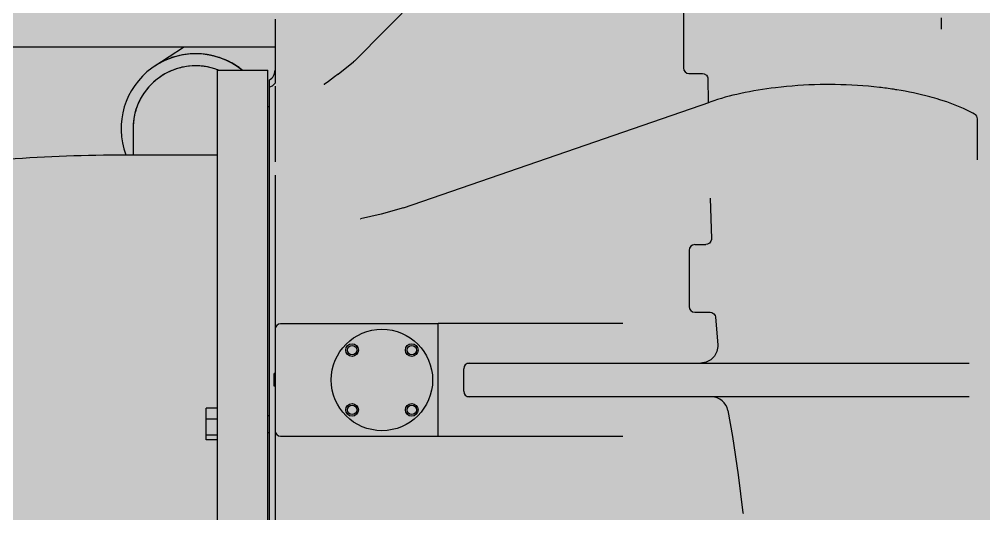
# Model space of a CAD drawing. Header units: millimetres. Extents: x -18489 to 17339, y -1599 to 10961.
# Drawn here: x -14660.3 to -14551.6, y 2490.7 to 2546.4 of the extents above; entities that cross this region are included whole.
import ezdxf

# ---------------------------------------------------------------- set-up
doc = ezdxf.new("R2010")
doc.units = ezdxf.units.MM
for name, color, linetype in [('188K-SM-03-F10-MECH-EQ-Y2257103$0$0 Xref', 8, 'Continuous'), ('188K-SM-03-F10-MECH-EQ-Y2257103$0$M-EQU-FOUNDATION', 8, 'Continuous'), ('188K-SM-03-F10-MECH-EQ-Y2257103$0$Micron CUP L10 HVAC EQU$0$M-MECH-EQU', 136, 'Continuous'), ('188K-SM-03-F10-MECH-EQ-Y2257103$0$Micron CUP L10 HVAC EQU$0$M-PHASE1 AREA', 252, 'Continuous')]:
    doc.layers.add(name, color=color, linetype=linetype)

# ---------------------------------------------------------------- blocks, each defined once
blk = doc.blocks.new('188K-SM-03-F10-MECH-EQ-Y2257103$0$Micron CUP L10 HVAC EQU$0$A$C0c53ceb0')
at = {"layer": '188K-SM-03-F10-MECH-EQ-Y2257103$0$Micron CUP L10 HVAC EQU$0$M-PHASE1 AREA'}
for p, q in [((15206.23887, 16242.37058), (15491.29901, 16530.7576)), ((15577.03045, 16298.30742), (15577.03045, 16234.87425)), ((15116.77802, 16289.65258), (15116.77802, 16217.7426)), ((15868.12983, 16278.66907), (15868.14485, 16291.21307)), ((15116.77802, 16258.21766), (13821.13326, 16258.21766)), ((14981.39395, 16237.07827), (15013.67009, 16258.21766)), ((15187.82522, 16227.96709), (15205.33776, 16241.57093)), ((15206.23902, 16242.37072), (15205.33784, 16241.57098)), ((15051.75687, 16232.33492), (15108.84673, 16232.33492)), ((15051.75687, 15534.56999), (15051.75687, 16232.33485)), ((15108.84673, 15534.56999), (15108.84673, 16232.33485)), ((15110.42127, 15545.57249), (15110.42127, 16221.3364)), ((15176.8641, 16219.56421), (15172.32224, 16216.11726)), ((15183.79171, 16224.85386), (15176.8641, 16219.56421)), ((15187.82522, 16227.96709), (15183.79171, 16224.85386)), ((15583.37377, 16228.53093), (15598.6547, 16228.53093)), ((15598.65657, 16228.53229), (15600.51124, 16228.24298)), ((15600.51124, 16228.24298), (15603.00422, 16226.70651)), ((15603.00422, 16226.70651), (15604.25397, 16224.78315)), ((15604.25397, 16224.78315), (15604.53125, 16223.73323)), ((15604.53125, 16223.73323), (15604.54121, 16223.64996)), ((15604.54071, 16223.65455), (15605.02893, 16195.7828)), ((15113.40444, 16214.39421), (15110.42127, 16213.0994)), ((15113.86224, 16214.65973), (15113.40444, 16214.39421)), ((15114.42842, 16215.03985), (15113.84207, 16214.64728)), ((15116.36337, 16216.87961), (15114.42842, 16215.03985)), ((15116.77662, 16217.72537), (15116.36337, 16216.87961)), ((15116.77808, 16217.77797), (15116.77662, 16217.72537)), ((15116.77802, 16214.30796), (15116.77802, 16129.08796)), ((15172.3223, 16216.11728), (15172.0929, 16215.95372)), ((15110.43506, 16191.12833), (15108.84673, 16191.12833)), ((15261.49059, 16077.4099), (15606.95229, 16196.44553)), ((15908.56957, 16131.41745), (15908.56957, 16177.38721)), ((14956.78682, 16166.675), (14956.78682, 16137.18516)), ((14948.14745, 16137.17185), (14954.77829, 16137.18516)), ((14954.77829, 16137.18516), (15051.75687, 16137.18516)), ((15116.77802, 16114.2195), (15116.77802, 15940.54431)), ((15607.18265, 16088.13635), (15608.66361, 16042.40386)), ((15236.45826, 16070.03751), (15213.29103, 16065.02708)), ((15261.48948, 16077.40968), (15236.45826, 16070.03751)), ((15213.29063, 16065.02701), (15213.30071, 16065.02887)), ((15589.89201, 16035.9478), (15602.36363, 16035.9478)), ((15604.288, 16036.24799), (15602.3633, 16035.94771)), ((15606.65489, 16037.62881), (15604.288, 16036.24799)), ((15608.12781, 16039.68209), (15606.65489, 16037.62881)), ((15608.6435, 16041.65169), (15608.12781, 16039.68209)), ((15608.66376, 16042.40121), (15608.6435, 16041.65169)), ((15608.6627, 16042.42751), (15608.66282, 16042.42448)), ((15583.54869, 16029.60449), (15583.54869, 15966.17131)), ((15589.89201, 15959.82799), (15607.16134, 15959.82799)), ((15607.16185, 15959.82953), (15609.19995, 15959.49068)), ((15609.19995, 15959.49068), (15611.54646, 15958.05221)), ((15611.54646, 15958.05221), (15612.89848, 15956.12016)), ((15612.89848, 15956.12016), (15613.35534, 15954.56973)), ((15613.35534, 15954.56973), (15613.40258, 15954.14723)), ((15613.40278, 15954.14293), (15615.8309, 15923.13972)), ((15613.40288, 15954.14149), (15613.40308, 15954.13875)), ((15116.85974, 15940.54431), (15116.85974, 15826.36459)), ((15300.7208, 15946.8059), (15123.12133, 15946.8059)), ((15508.97384, 15946.88762), (15300.7208, 15946.88762)), ((15300.7208, 15820.10299), (15300.7208, 15946.8059)), ((15614.91616, 15915.46261), (15612.16422, 15910.18635)), ((15615.9035, 15921.32856), (15614.91616, 15915.46261)), ((15615.83478, 15923.14082), (15615.9035, 15921.32856)), ((15607.92244, 15906.02208), (15602.61775, 15903.37455)), ((15612.16422, 15910.18635), (15607.92244, 15906.02208)), ((15329.40603, 15870.76781), (15329.40603, 15896.14108)), ((15333.1901, 15902.4844), (15899.27467, 15902.4844)), ((15602.61775, 15903.37455), (15596.87572, 15902.4876)), ((15116.77802, 15890.59702), (15115.76309, 15890.59702)), ((15115.76309, 15876.31191), (15115.76309, 15890.59698)), ((15116.77802, 15876.31187), (15115.76309, 15876.31187)), ((15899.27477, 15864.42449), (15333.19014, 15864.42449)), ((15039.07024, 15816.09382), (15039.07024, 15851.76637)), ((15051.75687, 15851.76637), (15039.07024, 15851.76637)), ((15051.75687, 15839.25853), (15039.07024, 15839.25853)), ((15108.84673, 15843.44507), (15110.42127, 15843.44507)), ((15627.28642, 15849.04881), (15632.49682, 15819.64922)), ((15051.75687, 15821.42226), (15039.07024, 15821.42226)), ((15108.84673, 15824.41512), (15110.42127, 15824.41512)), ((15116.77802, 15826.36459), (15116.77802, 15477.25689)), ((15123.12133, 15820.10299), (15300.7208, 15820.10299)), ((15300.7208, 15820.02127), (15508.97384, 15820.02127)), ((15632.49682, 15819.64922), (15638.68852, 15776.66846)), ((15051.75687, 15816.09382), (15039.07024, 15816.09382)), ((15638.68852, 15776.66846), (15644.20252, 15734.01287)), ((15644.20173, 15734.02097), (15644.24878, 15733.59473)), ((15644.24878, 15733.59473), (15644.28761, 15732.89881))]:
    blk.add_line(p, q, dxfattribs=at)
for centre, radius in [((15237.28763, 15883.45445), 57.08986), ((15203.6471, 15917.09497), 7.12989), ((15203.6471, 15917.09497), 5.32839), ((15270.92815, 15917.09497), 7.12989), ((15270.92815, 15917.09497), 5.32839), ((15203.6471, 15849.81392), 7.12989), ((15203.6471, 15849.81392), 5.32839), ((15270.92815, 15849.81392), 7.12989), ((15270.92815, 15849.81392), 5.32839)]:
    blk.add_circle(centre, radius, dxfattribs=at)
for centre, radius, start, end in [((15027.36257, 16166.71405), 84.04896, 51.45713016, 200.57758149), ((15027.56759, 16166.54629), 84.30262, 111.09416367, 118.82928079), ((15027.51201, 16166.6712), 84.16607, 107.82059027, 111.08946635), ((15027.55537, 16166.53456), 84.30942, 103.28786319, 107.82022417), ((15027.52714, 16166.64079), 84.19955, 99.42047787, 103.28578451), ((15027.54881, 16166.50394), 84.33811, 95.53346404, 99.41978337), ((15027.53661, 16166.61292), 84.22845, 91.28185913, 95.53235012), ((15027.53679, 16166.5418), 84.29956, 90.12045476, 91.28089915), ((15027.53679, 16166.49956), 84.3418, 87.99529832, 90.12039383), ((15027.53939, 16166.58367), 84.25765, 83.26302024, 87.99506436), ((15027.532, 16166.54779), 84.29415, 81.23656794, 83.26089795), ((15027.55181, 16166.6431), 84.19694, 61.63433711, 81.24000892), ((15027.59023, 16166.72344), 84.10799, 61.25099112, 61.63136309), ((15027.36257, 16166.71405), 70.57575, 68.7628907, 180), ((15027.52501, 16166.64472), 84.19585, 118.83619751, 123.22314305), ((15027.36317, 16166.69849), 70.56315, 69.60055185, 90.00048994), ((15027.33857, 16166.63661), 70.62972, 68.8695991, 69.59933703), ((15027.59864, 16166.74929), 84.08128, 54.53158801, 61.24754211), ((15027.60837, 16166.76884), 84.05972, 53.82950208, 54.52925997), ((15027.65194, 16166.82778), 83.98641, 51.33661504, 53.82976437), ((15104.09138, 16232.33692), 12.68664, 299.93000415, 0), ((15583.37377, 16234.87425), 6.34332, 180, 270), ((15749.55365, 15785.78498), 429.82883, 81.04035308, 81.38552539), ((15750.31151, 15790.60656), 424.94806, 80.85889677, 81.04004368), ((15902.22604, 16177.38704), 6.34353, 0.00150957, 61.17503896), ((15589.89201, 16029.60449), 6.34332, 90, 180), ((15589.89201, 15966.17131), 6.34332, 180, 270), ((15123.12133, 15940.54431), 6.2616, 90, 180), ((15335.74934, 15896.14108), 6.34332, 90, 180), ((15335.74934, 15870.76781), 6.34332, 180, 270), ((15608.61074, 15845.39454), 19.02996, 11.07130523, 89.99999272), ((15123.12133, 15826.36459), 6.2616, 180, 270)]:
    blk.add_arc(centre, radius, start, end, dxfattribs=at)
for points, knots in [([(15027.36257, 16237.26164), (15022.75027, 16237.26164), (15013.50034, 16236.35157), (15000.179, 16232.30796), (14987.89714, 16225.7427), (14977.13376, 16216.90712), (14968.30077, 16206.14174), (14961.7378, 16193.85862), (14957.69652, 16180.53684), (14956.78682, 16171.2871), (14956.78682, 16166.675)], [0, 0, 0, 0, 0.1250048469, 0.2500020188, 0.37500258, 0.5000020168, 0.6250026798, 0.7500014707, 0.8750006225, 1, 1, 1, 1]), ([(15680.87563, 16212.61189), (15667.73669, 16211.03179), (15642.77295, 16206.95086), (15618.32053, 16200.36269), (15606.95229, 16196.44553)], [0, 0, 0, 0, 0.5239416498, 1, 1, 1, 1]), ([(15748.24074, 16216.06423), (15742.5532, 16216.14795), (15720.05858, 16216.10759), (15697.56108, 16214.6185), (15680.87563, 16212.61189)], [0, 0, 0, 0, 0.252876259, 1, 1, 1, 1]), ([(15813.93561, 16210.76473), (15808.63719, 16211.56745), (15786.8463, 16214.45605), (15764.85899, 16215.81962), (15748.24074, 16216.06423)], [0, 0, 0, 0, 0.2438190511, 1, 1, 1, 1]), ([(15866.07252, 16199.11429), (15862.32994, 16200.27171), (15846.45863, 16204.82108), (15830.25147, 16208.15768), (15817.82147, 16210.15782)], [0, 0, 0, 0, 0.237315929, 1, 1, 1, 1]), ([(15905.29273, 16182.94008), (15902.43943, 16184.51577), (15889.81982, 16190.94611), (15876.48241, 16195.89497), (15866.07252, 16199.11429)], [0, 0, 0, 0, 0.2302568287, 1, 1, 1, 1]), ([(14194.25728, 15738.90054), (14194.27998, 15741.10988), (14194.32761, 15743.31912), (14194.40018, 15745.52824), (14195.05805, 15765.55535), (14200.44006, 15805.35349), (14219.97057, 15861.59428), (14249.10166, 15911.9367), (14285.34623, 15955.01975), (14326.32888, 15990.78427), (14370.40834, 16020.14166), (14416.89424, 16044.39298), (14465.78059, 16064.70314), (14517.31456, 16081.91635), (14571.70513, 16096.54278), (14628.99527, 16108.84623), (14710.32792, 16122.52288), (14817.01443, 16133.83241), (14903.89565, 16137.01027), (14948.14745, 16137.17185)], [-0.0070909638, -0.0070909638, -0.0070909638, -0.0070909638, 0, 0, 0, 0.0642840524, 0.1278026748, 0.1898343356, 0.2498173978, 0.3076101476, 0.3637527791, 0.419333876, 0.4755606662, 0.5334097991, 0.5935183628, 0.6561610746, 0.7213216583, 0.8580339106, 1, 1, 1, 1])]:
    blk.add_open_spline(points, degree=3, knots=knots, dxfattribs=at)
blk = doc.blocks.new('188K-SM-03-F10-MECH-EQ-Y2257103$0$Micron CUP L10 HVAC EQU')
at = {"layer": '188K-SM-03-F10-MECH-EQ-Y2257103$0$Micron CUP L10 HVAC EQU$0$M-MECH-EQU'}
blk.add_blockref('188K-SM-03-F10-MECH-EQ-Y2257103$0$Micron CUP L10 HVAC EQU$0$A$C0c53ceb0', (-206166.7, 2082.2), dxfattribs=at)
blk = doc.blocks.new('188K-SM-03-F10-MECH-EQ-Y2257103')
at = {"layer": '188K-SM-03-F10-MECH-EQ-Y2257103$0$M-EQU-FOUNDATION'}
h = blk.add_hatch(dxfattribs=at)
h.set_pattern_fill('AR-CONC', color=256, scale=0.1)
h.set_pattern_definition([(50, (4473.521, 709.199), (18.218467, -1.593909), [1.905, -20.955]), (355, (4473.521, 709.2), (-3.524342, 19.105685), [1.524, -16.764058]), (100.45144, (4475.04, 709.066), (14.694125, 17.511775), [1.619001, -17.809024]), (46.1842, (4473.521, 714.28), (27.107904, -4.204233), [2.8575, -31.4325]), (96.63556, (4475.78, 713.93), (23.740413, 24.742612), [2.428502, -26.71356]), (351.18415, (4473.52, 714.28), (23.740413, 24.742612), [2.285997, -25.145973]), (21, (4476.061, 713.009), (15.161439, -10.22652), [1.905, -20.955]), (326, (4476.061, 713.01), (6.180203, 18.418797), [1.524, -16.764]), (71.45144, (4477.325, 712.157), (21.341642, 8.192277), [1.619001, -17.808994]), (37.5, (4473.5214, 709.199), (0.3088603, 8.4555039), [0, -16.5608, 0, -17.018, 0, -16.8275]), (7.5, (4473.521, 709.199), (6.6819663, 10.0180575), [0, -9.7028, 0, -16.1798, 0, -6.4135]), (327.5, (4467.857, 709.199), (13.5590595, -0.5728744), [0, -6.35, 0, -19.812, 0, -26.289]), (317.5, (4465.317, 709.199), (14.812918, 2.542649), [0, -8.255, 0, -13.1572, 0, -18.669])])
h.paths.add_polyline_path([(-14928.15, 5602.46), (-14278.15, 5602.46), (-14278.15, 1902.46), (-14928.15, 1902.46)], flags=16)
h.paths.add_polyline_path([(-14933.15, 5607.46), (-14273.15, 5607.46), (-14273.15, 1897.46), (-14933.15, 1897.46)])
h = blk.add_hatch(dxfattribs=at)
h.set_pattern_fill('AR-CONC', color=256, scale=0.3)
h.set_pattern_definition([(50, (4473.52, 709.2), (54.6554, -4.78173), [5.715, -62.865]), (355, (4473.52, 709.2), (-10.57303, 57.31705), [4.572, -50.29218]), (100.45144, (4478.076, 708.8), (44.08237, 52.53533), [4.857, -53.42707]), (46.1842, (4473.52, 724.44), (81.32371, -12.6127), [8.5725, -94.2975]), (96.63556, (4480.3, 723.39), (71.22124, 74.22784), [7.2855, -80.14068]), (351.18415, (4473.52, 724.44), (71.22124, 74.22784), [6.858, -75.43792]), (21, (4481.14, 720.63), (45.48432, -30.67956), [5.715, -62.865]), (326, (4481.14, 720.63), (18.54061, 55.25639), [4.572, -50.292]), (71.45144, (4484.93, 718.07), (64.02493, 24.57683), [4.857, -53.42698]), (37.5, (4473.521, 709.2), (0.926581, 25.366512), [0, -49.6824, 0, -51.054, 0, -50.4825]), (7.5, (4473.52, 709.2), (20.0459, 30.054172), [0, -29.1084, 0, -48.5394, 0, -19.2405]), (327.5, (4456.529, 709.2), (40.677179, -1.718623), [0, -19.05, 0, -59.436, 0, -78.867]), (317.5, (4448.91, 709.2), (44.438754, 7.62795), [0, -24.765, 0, -39.4716, 0, -56.007])])
h.paths.add_polyline_path([(-14918.15, 5592.46), (-14288.15, 5592.46), (-14288.15, 1912.46), (-14918.15, 1912.46)])
at = {"layer": '188K-SM-03-F10-MECH-EQ-Y2257103$0$0 Xref', "xscale": 0.1, "yscale": 0.1, "zscale": 0.1}
blk.add_blockref('188K-SM-03-F10-MECH-EQ-Y2257103$0$Micron CUP L10 HVAC EQU', (4473.52, 709.2), dxfattribs=at)

msp = doc.modelspace()

# ---------------------------------------------------------------- block references
msp.add_blockref('188K-SM-03-F10-MECH-EQ-Y2257103', (0, 0))

doc.saveas('drawing.dxf')
